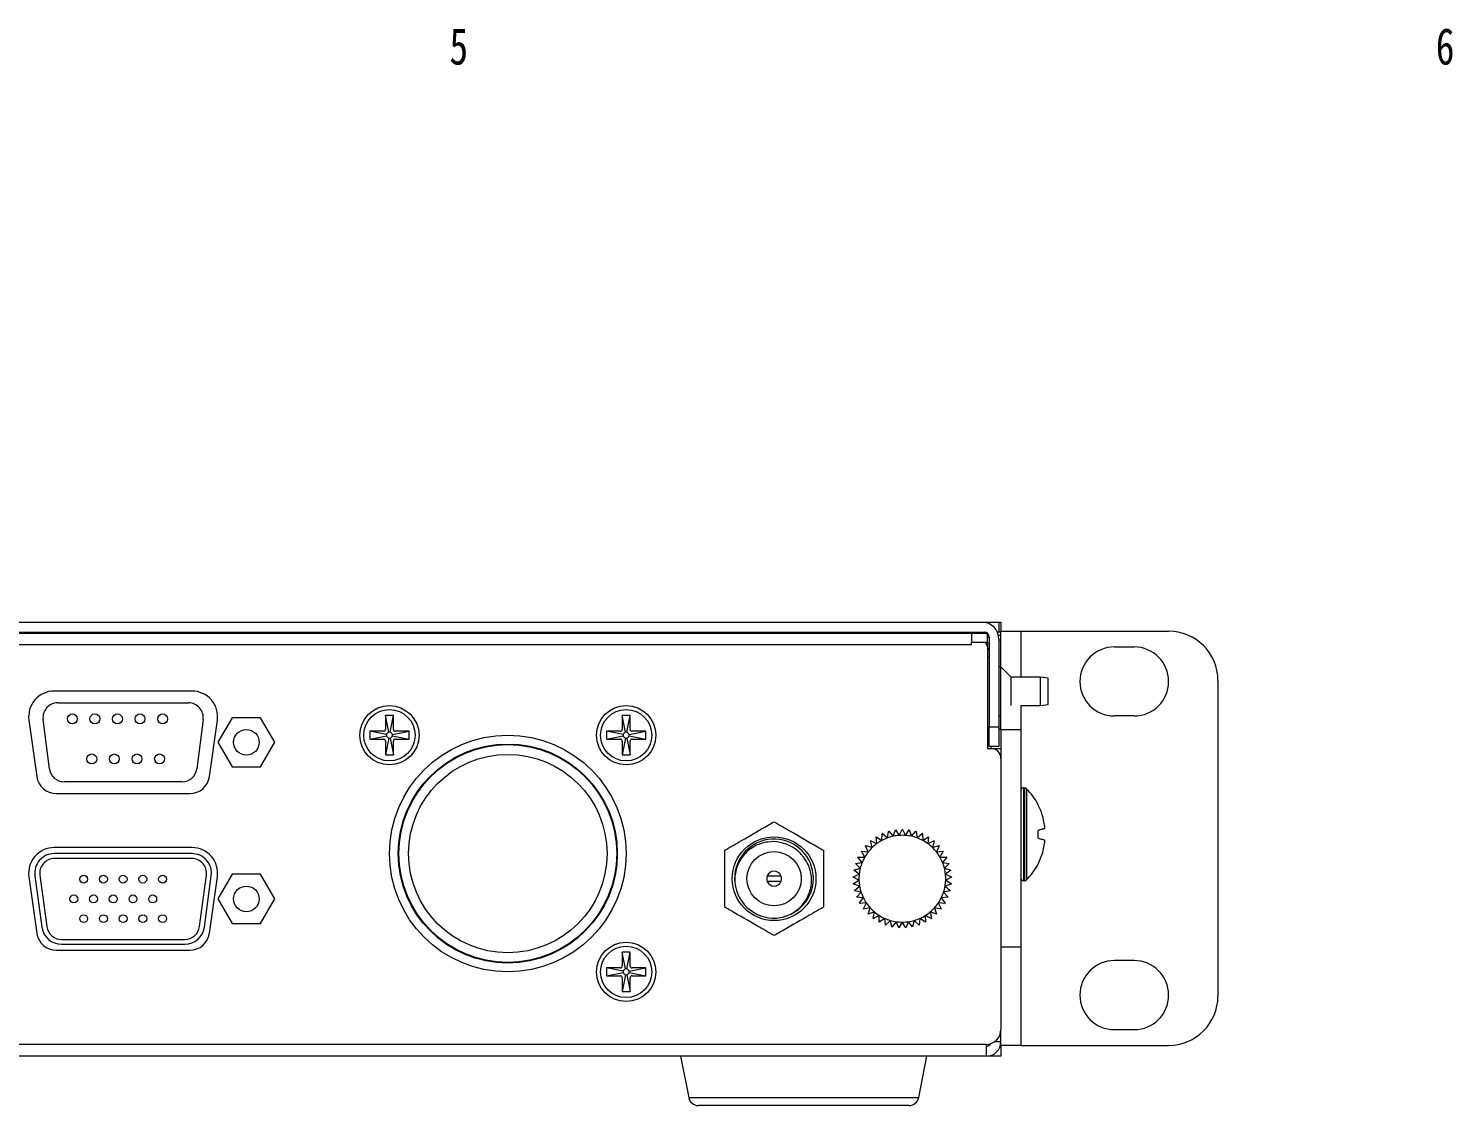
# Model space of a CAD drawing. Header units: millimetres. Extents: x 7 to 1038, y 7 to 730.
# Drawn here: x 212.8 to 285, y 236 to 290.6 of the extents above; entities that cross this region are included whole.
import ezdxf

# ---------------------------------------------------------------- set-up
doc = ezdxf.new("R2010")
doc.units = ezdxf.units.MM
doc.styles.add('SLDTEXTSTYLE0', font='TXT', dxfattribs={"width": 0.75})

msp = doc.modelspace()

# ---------------------------------------------------------------- linework, layer by layer
at = {"color": 7, "linetype": 'Continuous', "lineweight": 15}
for p, q in [((42.9738, 260.0373), (261.2738, 260.0373)), ((43.0738, 260.5373), (261.1738, 260.5373)), ((43.6238, 259.9873), (260.6238, 259.9873)), ((257.2738, 260.0373), (257.3238, 259.9873)), ((258.9238, 259.9873), (258.9738, 260.0373)), ((260.6238, 259.9873), (261.4238, 259.9873)), ((260.6238, 259.9873), (260.6238, 259.5373)), ((261.1738, 260.5373), (261.5238, 260.5373)), ((261.4238, 259.9873), (261.4238, 259.5373)), ((261.5238, 260.5373), (262.0238, 260.5373)), ((262.0238, 260.0373), (261.9484, 260.0373)), ((261.9999, 259.8873), (262.1238, 259.8873)), ((262.0238, 260.5373), (262.1238, 260.5373)), ((262.0238, 260.5373), (262.0238, 260.0373)), ((262.1238, 260.0373), (262.0238, 260.0373)), ((262.1238, 260.5373), (262.1238, 260.0873)), ((262.1238, 260.0873), (263.1238, 260.0873)), ((262.1238, 258.2873), (262.1238, 260.0873)), ((263.1238, 260.0873), (263.1238, 257.7623)), ((263.1238, 260.0873), (270.6238, 260.0873)), ((260.6238, 259.3873), (43.6238, 259.3873)), ((260.6238, 259.3873), (260.6238, 259.5373)), ((260.6238, 259.5373), (261.1988, 259.5373)), ((261.1988, 259.5373), (261.4488, 259.5373)), ((261.4488, 259.5373), (261.4488, 259.2873)), ((261.4488, 259.2873), (261.4488, 254.1373)), ((261.5238, 259.7873), (261.5238, 255.2373)), ((262.0238, 259.6873), (262.0238, 255.2373)), ((267.8738, 259.2873), (268.8738, 259.2873)), ((262.1238, 258.2873), (262.0238, 258.2873)), ((262.6488, 257.7623), (262.1238, 258.2873)), ((262.1238, 255.8032), (262.1238, 258.2873)), ((264.1238, 257.7623), (262.6488, 257.7623)), ((262.6488, 256.3187), (262.6488, 257.7623)), ((264.5238, 257.7123), (264.1238, 257.7623)), ((264.1238, 256.3123), (264.1238, 257.7623)), ((221.1159, 257.0523), (214.1317, 257.0523)), ((264.5238, 256.3623), (264.5238, 257.7123)), ((273.1238, 257.5873), (273.1238, 241.5873)), ((214.3097, 256.4523), (220.9379, 256.4523)), ((263.1238, 256.3123), (264.1238, 256.3123)), ((263.1238, 256.3123), (263.1238, 255.0873)), ((264.1238, 256.3123), (264.5238, 256.3623)), ((212.8443, 255.5714), (213.246, 252.7132)), ((213.8852, 253.1073), (213.5658, 255.6073)), ((221.6818, 255.6073), (221.3624, 253.1073)), ((222.0016, 252.7132), (222.4033, 255.5714)), ((223.1496, 255.7023), (222.4279, 254.4523)), ((224.593, 255.7023), (223.1496, 255.7023)), ((225.3147, 254.4523), (224.593, 255.7023)), ((231.0944, 254.9594), (230.9238, 255.8123)), ((231.3238, 255.8123), (230.9238, 255.8123)), ((230.9238, 255.8123), (230.9238, 255.1123)), ((231.1532, 254.9594), (231.3238, 255.8123)), ((231.3238, 255.1123), (231.3238, 255.8123)), ((243.0944, 254.9594), (242.9238, 255.8123)), ((243.3238, 255.8123), (242.9238, 255.8123)), ((242.9238, 255.8123), (242.9238, 255.1123)), ((243.1532, 254.9594), (243.3238, 255.8123)), ((243.3238, 255.1123), (243.3238, 255.8123)), ((262.0238, 255.7873), (262.1238, 255.7873)), ((262.1238, 255.0873), (262.1238, 255.7727)), ((268.8738, 255.7873), (267.8738, 255.7873)), ((230.8238, 255.0123), (230.1238, 255.0123)), ((230.1238, 255.0123), (230.1238, 254.6123)), ((230.9767, 254.8418), (230.1238, 255.0123)), ((231.2709, 254.8418), (232.1238, 255.0123)), ((232.1238, 255.0123), (231.4238, 255.0123)), ((232.1238, 254.6123), (232.1238, 255.0123)), ((242.1238, 255.0123), (242.1238, 254.6123)), ((242.9767, 254.8418), (242.1238, 255.0123)), ((242.8238, 255.0123), (242.1238, 255.0123)), ((243.2709, 254.8418), (244.1238, 255.0123)), ((244.1238, 255.0123), (243.4238, 255.0123)), ((244.1238, 254.6123), (244.1238, 255.0123)), ((261.5238, 255.2373), (262.0238, 255.2373)), ((261.5238, 254.2373), (261.5238, 255.2373)), ((262.0238, 255.2373), (262.0238, 254.2373)), ((263.1238, 255.0873), (262.1238, 255.0873)), ((262.1238, 255.0873), (262.1238, 253.6373)), ((263.1238, 255.0873), (263.1238, 244.0873)), ((222.4279, 254.4523), (223.1496, 253.2023)), ((224.593, 253.2023), (225.3147, 254.4523)), ((230.1238, 254.6123), (230.9767, 254.7829)), ((230.1238, 254.6123), (230.8238, 254.6123)), ((231.0944, 254.6653), (230.9238, 253.8123)), ((230.9238, 254.5123), (230.9238, 253.8123)), ((231.1532, 254.6653), (231.3238, 253.8123)), ((231.2709, 254.7829), (232.1238, 254.6123)), ((231.3238, 253.8123), (231.3238, 254.5123)), ((231.4238, 254.6123), (232.1238, 254.6123)), ((242.1238, 254.6123), (242.9767, 254.7829)), ((242.1238, 254.6123), (242.8238, 254.6123)), ((243.0944, 254.6653), (242.9238, 253.8123)), ((242.9238, 254.5123), (242.9238, 253.8123)), ((243.1532, 254.6653), (243.3238, 253.8123)), ((243.2709, 254.7829), (244.1238, 254.6123)), ((243.3238, 253.8123), (243.3238, 254.5123)), ((243.4238, 254.6123), (244.1238, 254.6123)), ((261.4488, 254.1373), (261.6238, 254.1373)), ((262.0238, 254.2373), (261.5238, 254.2373)), ((261.6238, 254.1373), (261.6238, 254.2373)), ((261.6238, 254.1373), (262.1238, 254.1373)), ((230.9238, 253.8123), (231.3238, 253.8123)), ((242.9238, 253.8123), (243.3238, 253.8123)), ((262.1238, 253.6373), (262.1238, 239.8873)), ((223.1496, 253.2023), (224.593, 253.2023)), ((220.6184, 252.4523), (214.6291, 252.4523)), ((263.3131, 252.1373), (263.2738, 252.1373)), ((214.2363, 251.8523), (221.0113, 251.8523)), ((256.091, 249.4798), (256.1028, 249.8194)), ((256.1111, 249.823), (256.3713, 249.6047)), ((256.3713, 249.6047), (256.4303, 249.9392)), ((256.4391, 249.9417), (256.6664, 249.6893)), ((256.6664, 249.6893), (256.7714, 250.0124)), ((256.7803, 250.0136), (256.9703, 249.732)), ((256.9703, 249.732), (257.1193, 250.0373)), ((257.1283, 250.0373), (257.2773, 249.732)), ((257.2773, 249.732), (257.4672, 250.0136)), ((257.4762, 250.0124), (257.5812, 249.6893)), ((257.5812, 249.6893), (257.8085, 249.9417)), ((257.8172, 249.9392), (257.8762, 249.6047)), ((257.8762, 249.6047), (258.1365, 249.823)), ((258.1448, 249.8194), (258.1566, 249.4798)), ((221.1159, 249.1123), (214.1317, 249.1123)), ((255.3902, 248.8918), (255.2629, 249.2068)), ((255.269, 249.2135), (255.5955, 249.1199)), ((255.5955, 249.1199), (255.5134, 249.4495)), ((255.5203, 249.4554), (255.8307, 249.3172)), ((255.8307, 249.3172), (255.7952, 249.6551)), ((255.8028, 249.6599), (256.091, 249.4798)), ((258.1566, 249.4798), (258.4447, 249.6599)), ((258.4524, 249.6551), (258.4169, 249.3172)), ((258.4169, 249.3172), (258.7273, 249.4554)), ((258.7342, 249.4495), (258.652, 249.1199)), ((258.652, 249.1199), (258.9786, 249.2135)), ((258.9847, 249.2068), (258.8574, 248.8918)), ((221.1037, 248.8123), (214.1438, 248.8123)), ((221.1037, 248.5623), (214.1438, 248.5623)), ((254.7476, 248.3142), (255.084, 248.3615)), ((255.084, 248.3615), (254.8748, 248.6292)), ((255.2185, 248.6373), (255.0487, 248.9316)), ((255.0537, 248.9391), (255.3902, 248.8918)), ((258.8574, 248.8918), (259.1939, 248.9391)), ((259.1989, 248.9316), (259.0291, 248.6373)), ((259.3728, 248.6292), (259.1636, 248.3615)), ((259.1636, 248.3615), (259.5, 248.3142)), ((212.8443, 247.6314), (213.246, 244.7732)), ((213.153, 247.6777), (213.5062, 245.0777)), ((213.4007, 247.7114), (213.7539, 245.1114)), ((221.4936, 245.1114), (221.8469, 247.7114)), ((221.7414, 245.0777), (222.0946, 247.6777)), ((222.0016, 244.7732), (222.4033, 247.6314)), ((223.1496, 247.7623), (222.4279, 246.5123)), ((224.593, 247.7623), (223.1496, 247.7623)), ((225.3147, 246.5123), (224.593, 247.7623)), ((250.2801, 247.6873), (250.9675, 247.6873)), ((254.9251, 247.4606), (254.6252, 247.6201)), ((254.6255, 247.6291), (254.9358, 247.7673)), ((254.9358, 247.7673), (254.661, 247.967)), ((254.6626, 247.9759), (254.9891, 248.0696)), ((254.9891, 248.0696), (254.7448, 248.3056)), ((259.5028, 248.3056), (259.2584, 248.0696)), ((259.2584, 248.0696), (259.585, 247.9759)), ((259.5866, 247.967), (259.3117, 247.7673)), ((259.3117, 247.7673), (259.6221, 247.6291)), ((259.6224, 247.6201), (259.3225, 247.4606)), ((250.9675, 247.3873), (250.2801, 247.3873)), ((254.637, 247.2805), (254.9251, 247.4606)), ((254.9572, 247.1553), (254.638, 247.2715)), ((254.697, 246.9369), (254.9572, 247.1553)), ((255.0315, 246.8575), (254.6992, 246.9281)), ((259.5484, 246.9281), (259.2161, 246.8575)), ((259.6096, 247.2715), (259.2904, 247.1553)), ((259.2904, 247.1553), (259.5506, 246.9369)), ((259.3225, 247.4606), (259.6106, 247.2805)), ((263.2738, 247.4373), (263.3131, 247.4373)), ((222.4279, 246.5123), (223.1496, 245.2623)), ((224.593, 245.2623), (225.3147, 246.5123)), ((254.8041, 246.605), (255.0315, 246.8575)), ((255.1464, 246.5729), (254.8075, 246.5966)), ((254.9565, 246.2913), (255.1464, 246.5729)), ((255.2999, 246.3071), (254.961, 246.2834)), ((255.151, 246.0018), (255.2999, 246.3071)), ((258.9477, 246.3071), (259.0966, 246.0018)), ((259.2866, 246.2834), (258.9477, 246.3071)), ((259.44, 246.5966), (259.1011, 246.5729)), ((259.1011, 246.5729), (259.2911, 246.2913)), ((259.2161, 246.8575), (259.4434, 246.605)), ((255.4889, 246.0653), (255.1566, 245.9946)), ((255.3839, 245.7421), (255.4889, 246.0653)), ((255.7097, 245.852), (255.3904, 245.7358)), ((255.6507, 245.5175), (255.7097, 245.852)), ((255.958, 245.6716), (255.658, 245.5121)), ((255.9461, 245.3321), (255.958, 245.6716)), ((256.229, 245.5275), (255.9541, 245.3278)), ((256.2645, 245.1897), (256.229, 245.5275)), ((258.0186, 245.5275), (257.9831, 245.1897)), ((258.2935, 245.3278), (258.0186, 245.5275)), ((258.5896, 245.5121), (258.2896, 245.6716)), ((258.2896, 245.6716), (258.3015, 245.3321)), ((258.5379, 245.852), (258.5969, 245.5175)), ((258.8572, 245.7358), (258.5379, 245.852)), ((258.7587, 246.0653), (258.8637, 245.7421)), ((259.091, 245.9946), (258.7587, 246.0653)), ((223.1496, 245.2623), (224.593, 245.2623)), ((256.5174, 245.4226), (256.273, 245.1866)), ((256.5996, 245.0929), (256.5174, 245.4226)), ((256.8176, 245.3587), (256.6084, 245.091)), ((256.9449, 245.0437), (256.8176, 245.3587)), ((257.1238, 245.3373), (256.9539, 245.0431)), ((257.2937, 245.0431), (257.1238, 245.3373)), ((257.43, 245.3587), (257.3027, 245.0437)), ((257.6391, 245.091), (257.43, 245.3587)), ((257.7302, 245.4226), (257.648, 245.0929)), ((257.9746, 245.1866), (257.7302, 245.4226)), ((214.4971, 244.4623), (220.7505, 244.4623)), ((214.4971, 244.2123), (220.7505, 244.2123)), ((262.1238, 244.0873), (263.1238, 244.0873)), ((263.1238, 244.0873), (263.1238, 239.0873)), ((214.2363, 243.9123), (221.0113, 243.9123)), ((243.0944, 242.9594), (242.9238, 243.8123)), ((243.3238, 243.8123), (242.9238, 243.8123)), ((242.9238, 243.8123), (242.9238, 243.1123)), ((243.1532, 242.9594), (243.3238, 243.8123)), ((243.3238, 243.1123), (243.3238, 243.8123)), ((268.8738, 243.3873), (267.8738, 243.3873)), ((242.1238, 243.0123), (242.1238, 242.6123)), ((242.9767, 242.8418), (242.1238, 243.0123)), ((242.8238, 243.0123), (242.1238, 243.0123)), ((242.1238, 242.6123), (242.9767, 242.7829)), ((242.1238, 242.6123), (242.8238, 242.6123)), ((243.0944, 242.6653), (242.9238, 241.8123)), ((243.1532, 242.6653), (243.3238, 241.8123)), ((243.2709, 242.8418), (244.1238, 243.0123)), ((243.2709, 242.7829), (244.1238, 242.6123)), ((244.1238, 243.0123), (243.4238, 243.0123)), ((243.4238, 242.6123), (244.1238, 242.6123)), ((244.1238, 242.6123), (244.1238, 243.0123)), ((242.9238, 242.5123), (242.9238, 241.8123)), ((243.3238, 241.8123), (243.3238, 242.5123)), ((242.9238, 241.8123), (243.3238, 241.8123)), ((262.1238, 239.2873), (262.1238, 239.8873)), ((267.8738, 239.8873), (268.8738, 239.8873)), ((261.3738, 239.1373), (261.3738, 238.5373)), ((262.0809, 239.0373), (262.1238, 239.0373)), ((262.1086, 239.1373), (262.1238, 239.1373)), ((262.1238, 239.0873), (262.1238, 239.2873)), ((262.1238, 239.0873), (262.1238, 239.0373)), ((263.1238, 239.0873), (262.1238, 239.0873)), ((262.1238, 239.0373), (262.1238, 238.5373)), ((263.1238, 239.0873), (270.6238, 239.0873)), ((261.3738, 238.5373), (42.8738, 238.5373)), ((245.8738, 238.5373), (246.2934, 236.4393)), ((257.9542, 236.4393), (258.3738, 238.5373)), ((261.6238, 238.5373), (261.3738, 238.5373)), ((262.1238, 238.5373), (261.6238, 238.5373)), ((257.4639, 236.0373), (246.7837, 236.0373))]:
    msp.add_line(p, q, dxfattribs=at)
at = {"color": 8, "linetype": 'Continuous', "lineweight": 15}
for p, q in [((261.5238, 260.4619), (261.5238, 260.5373)), ((261.4238, 259.7873), (261.5238, 259.7873)), ((262.1238, 259.6373), (262.0238, 259.6373)), ((261.4488, 258.7873), (261.5238, 258.7873)), ((262.0238, 255.1373), (262.1238, 255.1373)), ((263.2738, 252.1373), (263.2738, 247.4373)), ((263.3131, 252.1373), (263.3131, 247.4373)), ((263.4184, 252.0941), (263.4184, 247.4805)), ((261.3738, 239.1373), (159.1238, 239.1373)), ((261.8238, 239.2873), (262.1238, 239.2873)), ((261.6238, 238.5373), (261.6238, 238.5802)), ((246.2934, 236.4393), (252.1238, 236.4393)), ((252.1238, 236.4393), (257.9542, 236.4393))]:
    msp.add_line(p, q, dxfattribs=at)
at = {"color": 7, "linetype": 'Continuous', "lineweight": 15, "flags": 128}
for points in [[(261.5238, 259.1479), (261.5058, 259.1762), (261.4488, 259.2503)], [(254.6252, 247.6201), (254.6252, 247.6212), (254.6252, 247.6223), (254.6253, 247.6235), (254.6253, 247.6246), (254.6254, 247.6257), (254.6254, 247.6269), (254.6254, 247.628), (254.6255, 247.6291)], [(254.7448, 248.3056), (254.7451, 248.3066), (254.7455, 248.3077), (254.7458, 248.3088), (254.7462, 248.3099), (254.7465, 248.311), (254.7469, 248.312), (254.7472, 248.3131), (254.7476, 248.3142)], [(259.5, 248.3142), (259.5004, 248.3131), (259.5007, 248.312), (259.5011, 248.311), (259.5014, 248.3099), (259.5018, 248.3088), (259.5021, 248.3077), (259.5025, 248.3066), (259.5028, 248.3056)], [(259.6221, 247.6291), (259.6221, 247.628), (259.6222, 247.6269), (259.6222, 247.6257), (259.6223, 247.6246), (259.6223, 247.6235), (259.6223, 247.6223), (259.6224, 247.6212), (259.6224, 247.6201)]]:
    msp.add_lwpolyline(points, dxfattribs=at)
at = {"color": 7, "linetype": 'Continuous', "lineweight": 15}
for centre, radius in [((231.1238, 254.8123), 1.5), ((243.1238, 254.8123), 1.5), ((215.0463, 255.6423), 0.25), ((216.1913, 255.6423), 0.25), ((217.3363, 255.6423), 0.25), ((218.4813, 255.6423), 0.25), ((219.6263, 255.6423), 0.25), ((231.1238, 254.8123), 1.3), ((243.1238, 254.8123), 1.3), ((223.8713, 254.4523), 0.65), ((237.1238, 248.8123), 6), ((237.1238, 248.8123), 5.5521), ((237.1238, 248.8123), 5.5215), ((216.0363, 253.6123), 0.25), ((217.1813, 253.6123), 0.25), ((218.3263, 253.6123), 0.25), ((219.4713, 253.6123), 0.25), ((237.1238, 248.8123), 5.0291), ((250.6238, 247.5373), 2.122), ((250.6238, 247.5373), 1.375), ((215.6238, 247.5123), 0.2), ((216.6238, 247.5123), 0.2), ((217.6238, 247.5123), 0.2), ((218.6238, 247.5123), 0.2), ((219.6238, 247.5123), 0.2), ((223.8713, 246.5123), 0.65), ((215.1238, 246.5123), 0.2), ((216.1238, 246.5123), 0.2), ((217.1238, 246.5123), 0.2), ((218.1238, 246.5123), 0.2), ((219.1238, 246.5123), 0.2), ((215.6238, 245.5123), 0.2), ((216.6238, 245.5123), 0.2), ((217.6238, 245.5123), 0.2), ((218.6238, 245.5123), 0.2), ((219.6238, 245.5123), 0.2), ((243.1238, 242.8123), 1.5), ((243.1238, 242.8123), 1.3)]:
    msp.add_circle(centre, radius, dxfattribs=at)
for centre, radius, start, end in [((261.1738, 259.6873), 0.85, 0, 90), ((261.2738, 259.7873), 0.25, 0, 90), ((270.6238, 257.5873), 2.5, 0, 90), ((261.1988, 259.2873), 0.25, 0, 90), ((267.8738, 257.5373), 1.75, 90, 270), ((268.8738, 257.5373), 1.75, 270, 90), ((214.1317, 255.7523), 1.3, 90, 188), ((221.1159, 255.7523), 1.3, 352, 90), ((214.3097, 255.7023), 0.75, 90, 187.281669), ((220.9379, 255.7023), 0.75, 352.718331, 90), ((230.8236, 255.1125), 0.1002, 270.086791, 359.912142), ((231.1238, 254.8123), 0.15, 168.690068, 191.309932), ((231.1234, 254.8127), 0.1495, 101.195799, 168.805335), ((231.1238, 254.8123), 0.15, 78.690068, 101.309932), ((231.1242, 254.8127), 0.1496, 11.195058, 78.803808), ((231.1238, 254.8123), 0.15, 348.690068, 11.309932), ((231.424, 255.1125), 0.1002, 180.090461, 269.910606), ((242.8236, 255.1125), 0.1002, 270.086791, 359.912142), ((243.1238, 254.8123), 0.15, 168.690068, 191.309932), ((243.1234, 254.8127), 0.1495, 101.19357, 168.807564), ((243.1238, 254.8123), 0.15, 78.690068, 101.309932), ((243.1242, 254.8127), 0.1496, 11.198736, 78.80013), ((243.1238, 254.8123), 0.15, 348.690068, 11.309932), ((243.4239, 255.1125), 0.1001, 180.082663, 269.918404), ((230.8236, 254.5122), 0.1002, 0.09073, 89.91007), ((231.1234, 254.812), 0.1496, 191.195019, 258.80362), ((231.1238, 254.8123), 0.15, 258.690068, 281.309932), ((231.1242, 254.812), 0.1495, 281.195878, 348.805482), ((231.4239, 254.5122), 0.1002, 90.08743, 179.91177), ((242.8236, 254.5122), 0.1002, 0.09073, 89.91007), ((243.1234, 254.8119), 0.1495, 191.19279, 258.805849), ((243.1238, 254.8123), 0.15, 258.690068, 281.309932), ((243.1242, 254.812), 0.1496, 281.201546, 348.799814), ((243.4239, 254.5122), 0.1002, 90.085, 179.914199), ((261.6238, 253.6373), 0.5, 0, 90), ((214.2363, 252.8523), 1, 188, 270), ((214.6291, 253.2023), 0.75, 187.281669, 270), ((220.6184, 253.2023), 0.75, 270, 352.718331), ((221.0113, 252.8523), 1, 270, 352), ((263.2738, 251.9873), 0.15, 90, 180), ((263.3131, 251.9873), 0.15, 45.402146, 90), ((261.1438, 249.7873), 3.2397, 27.865904, 45.402146), ((257.1238, 247.5373), 2.5, 113.896119, 114.103881), ((257.1238, 247.5373), 2.5, 105.896119, 106.103881), ((257.1238, 247.5373), 2.5, 97.896119, 98.103881), ((257.1238, 247.5373), 2.5, 89.896119, 90.103881), ((257.1238, 247.5373), 2.5, 81.896119, 82.103881), ((257.1238, 247.5373), 2.5, 73.896119, 74.103881), ((257.1238, 247.5373), 2.5, 65.896119, 66.103881), ((214.1317, 247.8123), 1.3, 90, 188), ((221.1159, 247.8123), 1.3, 352, 90), ((250.6193, 247.5491), 1.9967, 284.218463, 186.026475), ((257.1238, 247.5373), 2.5, 137.896119, 138.103881), ((257.1238, 247.5373), 2.2, 134, 142), ((257.1238, 247.5373), 2.5, 129.896119, 130.103881), ((257.1238, 247.5373), 2.2, 126, 134), ((257.1238, 247.5373), 2.5, 121.896119, 122.103881), ((257.1238, 247.5373), 2.2, 118, 126), ((257.1238, 247.5373), 2.2, 110, 118), ((257.1238, 247.5373), 2.2, 102, 110), ((257.1238, 247.5373), 2.2, 94, 102), ((257.1238, 247.5373), 2.2, 86, 94), ((257.1238, 247.5373), 2.2, 78, 86), ((257.1238, 247.5373), 2.2, 70, 78), ((257.1238, 247.5373), 2.2, 62, 70), ((257.1238, 247.5373), 2.2, 54, 62), ((257.1238, 247.5373), 2.2, 46, 54), ((257.1238, 247.5373), 2.5, 57.896119, 58.103881), ((257.1238, 247.5373), 2.2, 38, 46), ((257.1238, 247.5373), 2.5, 49.896119, 50.103881), ((257.1238, 247.5373), 2.5, 41.896119, 42.103881), ((214.1439, 247.8123), 1, 90, 187.737373), ((214.1439, 247.8123), 0.75, 90, 187.737373), ((221.1037, 247.8123), 1, 352.262627, 90), ((221.1037, 247.8123), 0.75, 352.262627, 90), ((257.1238, 247.5373), 2.5, 153.896119, 154.103881), ((257.1238, 247.5373), 2.2, 158, 166), ((257.1238, 247.5373), 2.5, 145.896119, 146.103881), ((257.1238, 247.5373), 2.2, 150, 158), ((257.1238, 247.5373), 2.2, 142, 150), ((257.1238, 247.5373), 2.2, 30, 38), ((257.1238, 247.5373), 2.2, 22, 30), ((257.1238, 247.5373), 2.2, 14, 22), ((257.1238, 247.5373), 2.5, 33.896119, 34.103881), ((257.1238, 247.5373), 2.5, 25.896119, 26.103881), ((250.6238, 247.5373), 0.375, 156.421822, 203.578178), ((250.6238, 247.5373), 0.375, 23.578178, 156.421822), ((250.6238, 247.5373), 0.375, 336.421822, 23.578178), ((257.1238, 247.5373), 2.5, 169.896119, 170.103881), ((257.1238, 247.5373), 2.2, 174, 182), ((257.1238, 247.5373), 2.2, 166, 174), ((257.1238, 247.5373), 2.2, 6, 14), ((257.1238, 247.5373), 2.2, 358, 6), ((257.1238, 247.5373), 2.5, 9.896119, 10.103881), ((261.1438, 249.7873), 3.2397, 314.597854, 332.100654), ((250.6238, 247.5373), 2, 185.67879, 279.176794), ((250.6238, 247.5373), 0.375, 203.578178, 336.421822), ((257.1238, 247.5373), 2.5, 185.896119, 186.103881), ((257.1238, 247.5373), 2.5, 193.896119, 194.103881), ((257.1238, 247.5373), 2.2, 182, 190), ((257.1238, 247.5373), 2.2, 190, 198), ((257.1238, 247.5373), 2.2, 342, 350), ((257.1238, 247.5373), 2.2, 350, 358), ((257.1238, 247.5373), 2.5, 345.896119, 346.103881), ((257.1238, 247.5373), 2.5, 353.896119, 354.103881), ((263.2738, 247.5873), 0.15, 180, 270), ((263.3131, 247.5873), 0.15, 270, 314.597854), ((257.1238, 247.5373), 2.5, 201.896119, 202.103881), ((257.1238, 247.5373), 2.5, 209.896119, 210.103881), ((257.1238, 247.5373), 2.2, 198, 206), ((257.1238, 247.5373), 2.2, 206, 214), ((257.1238, 247.5373), 2.2, 214, 222), ((257.1238, 247.5373), 2.2, 318, 326), ((257.1238, 247.5373), 2.2, 326, 334), ((257.1238, 247.5373), 2.2, 334, 342), ((257.1238, 247.5373), 2.5, 329.896119, 330.103881), ((257.1238, 247.5373), 2.5, 337.896119, 338.103881), ((257.1238, 247.5373), 2.5, 217.896119, 218.103881), ((257.1238, 247.5373), 2.5, 225.896119, 226.103881), ((257.1238, 247.5373), 2.2, 222, 230), ((257.1238, 247.5373), 2.5, 233.896119, 234.103881), ((257.1238, 247.5373), 2.2, 230, 238), ((257.1238, 247.5373), 2.2, 238, 246), ((257.1238, 247.5373), 2.2, 246, 254), ((257.1238, 247.5373), 2.2, 286, 294), ((257.1238, 247.5373), 2.2, 294, 302), ((257.1238, 247.5373), 2.2, 302, 310), ((257.1238, 247.5373), 2.2, 310, 318), ((257.1238, 247.5373), 2.5, 305.896119, 306.103881), ((257.1238, 247.5373), 2.5, 313.896119, 314.103881), ((257.1238, 247.5373), 2.5, 321.896119, 322.103881), ((214.2363, 244.9123), 1, 188, 270), ((214.4971, 245.2123), 1, 187.737373, 270), ((214.4971, 245.2123), 0.75, 187.737373, 270), ((220.7505, 245.2123), 0.75, 270, 352.262627), ((220.7505, 245.2123), 1, 270, 352.262627), ((221.0113, 244.9123), 1, 270, 352), ((257.1238, 247.5373), 2.5, 241.896119, 242.103881), ((257.1238, 247.5373), 2.5, 249.896119, 250.103881), ((257.1238, 247.5373), 2.2, 254, 262), ((257.1238, 247.5373), 2.5, 257.896119, 258.103881), ((257.1238, 247.5373), 2.2, 262, 270), ((257.1238, 247.5373), 2.5, 265.896119, 266.103881), ((257.1238, 247.5373), 2.2, 270, 278), ((257.1238, 247.5373), 2.5, 273.896119, 274.103881), ((257.1238, 247.5373), 2.2, 278, 286), ((257.1238, 247.5373), 2.5, 281.896119, 282.103881), ((257.1238, 247.5373), 2.5, 289.896119, 290.103881), ((257.1238, 247.5373), 2.5, 297.896119, 298.103881), ((267.8738, 241.6373), 1.75, 90, 270), ((268.8738, 241.6373), 1.75, 270, 90), ((242.8236, 243.1125), 0.1002, 270.086943, 359.912257), ((242.8236, 242.5122), 0.1002, 0.09073, 89.91007), ((243.1238, 242.8123), 0.15, 168.690068, 191.309932), ((243.1234, 242.8127), 0.1495, 101.193649, 168.807711), ((243.1234, 242.8119), 0.1495, 191.192913, 258.805726), ((243.1238, 242.8123), 0.15, 78.690068, 101.309932), ((243.1238, 242.8123), 0.15, 258.690068, 281.309932), ((243.1242, 242.8127), 0.1496, 11.19882, 78.799819), ((243.1242, 242.812), 0.1496, 281.201546, 348.799814), ((243.1238, 242.8123), 0.15, 348.690068, 11.309932), ((243.4239, 243.1125), 0.1001, 180.082932, 269.917868), ((243.4239, 242.5122), 0.1001, 90.084513, 179.914687), ((270.6238, 241.5873), 2.5, 270, 0), ((261.3738, 239.8873), 0.75, 270, 0), ((261.3738, 239.2873), 0.75, 270, 0), ((261.3738, 239.2873), 0.25, 270, 332.181873), ((246.7837, 236.5373), 0.5, 191.309932, 270), ((257.4639, 236.5373), 0.5, 270, 348.690068)]:
    msp.add_arc(centre, radius, start, end, dxfattribs=at)
for points, knots in [([(264.0036, 251.2961), (264.005, 251.2993), (264.0069, 251.3036), (264.0066, 251.3029), (264.0065, 251.3027)], [0, 0, 0, 0, 0.7446443, 1, 1, 1, 1]), ([(264.3397, 250.2291), (264.306, 250.4111), (264.2549, 250.6868), (264.1266, 251.0403), (264.0447, 251.2106), (264.0036, 251.2961)], [0, 0, 0, 0, 0.4913904, 0.7444457, 1, 1, 1, 1]), ([(248.1238, 248.9807), (248.403, 249.1419), (249.125, 249.5588), (249.9917, 250.0591), (250.5248, 250.3669), (250.6238, 250.4241)], [0, 0, 0, 0, 0.3392464, 0.8772639, 1, 1, 1, 1]), ([(250.6238, 250.4241), (250.903, 250.2629), (251.625, 249.846), (252.4917, 249.3457), (253.0248, 249.0379), (253.1238, 248.9807)], [0, 0, 0, 0, 0.3392457, 0.8772642, 1, 1, 1, 1]), ([(264.0036, 249.9885), (264.0138, 249.9933), (264.0343, 250.0028), (264.0638, 250.0132), (264.0923, 250.0224), (264.1284, 250.0331), (264.162, 250.0421), (264.2006, 250.0519), (264.2358, 250.0602), (264.2725, 250.0683), (264.3014, 250.0745), (264.3228, 250.0785), (264.3348, 250.0813), (264.3427, 250.0819), (264.3467, 250.0957), (264.3482, 250.1262), (264.3464, 250.1686), (264.3429, 250.2052), (264.3401, 250.2256), (264.3397, 250.2291)], [0, 0, 0, 0, 0.0514151, 0.1028183, 0.1542152, 0.2056111, 0.308427, 0.3598198, 0.4626314, 0.5654415, 0.6682532, 0.7514021, 0.8219422, 0.8425912, 0.8798805, 0.9171023, 0.9544724, 0.9923118, 1, 1, 1, 1]), ([(264.0036, 249.5862), (264.0048, 249.6361), (264.0071, 249.728), (264.0069, 249.8624), (264.0047, 249.9464), (264.0036, 249.9885)], [0, 0, 0, 0, 0.3726326, 0.6859306, 1, 1, 1, 1]), ([(251.2797, 249.2671), (251.162, 249.3089), (250.8473, 249.4208), (250.2914, 249.4315), (249.6795, 249.2434), (249.1549, 248.8578), (248.7835, 248.3158), (248.6284, 247.7797), (248.6324, 247.4505), (248.6338, 247.3395)], [0, 0, 0, 0, 0.0957666, 0.2562293, 0.4172049, 0.5807891, 0.7471545, 0.9147355, 1, 1, 1, 1]), ([(252.1276, 248.6148), (252.1144, 248.6328), (252.0748, 248.687), (251.974, 248.8072), (251.812, 248.9632), (251.6187, 249.1009), (251.4395, 249.2009), (251.3331, 249.2449), (251.2796, 249.267)], [0, 0, 0, 0, 0.061846, 0.1855968, 0.4335929, 0.6815619, 0.8401015, 1, 1, 1, 1]), ([(264.0036, 248.2785), (264.0558, 248.3886), (264.1602, 248.6087), (264.2706, 248.9621), (264.3232, 249.2211), (264.3445, 249.382), (264.3478, 249.4305), (264.3478, 249.4674), (264.3409, 249.5092), (264.3056, 249.486), (264.2384, 249.5176), (264.1309, 249.5399), (264.0462, 249.5707), (264.0036, 249.5862)], [0, 0, 0, 0, 0.1485626, 0.2969817, 0.4453854, 0.4700244, 0.4901008, 0.510091, 0.5316613, 0.6093462, 0.7615107, 0.8801545, 1, 1, 1, 1]), ([(248.1238, 246.094), (248.1238, 246.1353), (248.1238, 246.5956), (248.1238, 247.5234), (248.1238, 248.464), (248.1238, 248.9257), (248.1238, 248.9807)], [0, 0, 0, 0, 0.0448876, 0.4998932, 0.9403831, 1, 1, 1, 1]), ([(248.8917, 248.5373), (248.8323, 248.4267), (248.7106, 248.2), (248.6842, 247.944), (248.6707, 247.8129)], [0, 0, 0, 0, 0.4883379, 1, 1, 1, 1]), ([(250.9427, 245.5631), (251.065, 245.595), (251.4031, 245.6831), (251.8946, 245.9961), (252.316, 246.5208), (252.5329, 247.1517), (252.526, 247.8093), (252.3493, 248.3029), (252.1766, 248.5458), (252.1275, 248.6148)], [0, 0, 0, 0, 0.0970775, 0.2681987, 0.4372414, 0.6064977, 0.7708509, 0.934899, 1, 1, 1, 1]), ([(253.1238, 248.9807), (253.1238, 248.9394), (253.1238, 248.479), (253.1238, 247.5512), (253.1238, 246.6107), (253.1238, 246.149), (253.1238, 246.094)], [0, 0, 0, 0, 0.0448876, 0.4998933, 0.9403831, 1, 1, 1, 1]), ([(254.8788, 248.6373), (254.9774, 248.6373), (255.0901, 248.6373), (255.2043, 248.6373), (255.2185, 248.6373)], [0, 0, 0, 0, 0.8750024, 1, 1, 1, 1]), ([(259.0291, 248.6373), (259.1286, 248.6373), (259.2423, 248.6373), (259.3547, 248.6373), (259.3688, 248.6373)], [0, 0, 0, 0, 0.87500657, 1, 1, 1, 1]), ([(264.0065, 248.272), (264.0066, 248.2719), (264.0067, 248.2716), (264.0048, 248.2759), (264.0036, 248.2785)], [0, 0, 0, 0, 0.3711324, 1, 1, 1, 1]), ([(250.6238, 244.6506), (250.3446, 244.8118), (249.6225, 245.2287), (248.7559, 245.729), (248.2228, 246.0368), (248.1238, 246.094)], [0, 0, 0, 0, 0.3392465, 0.8772639, 1, 1, 1, 1]), ([(253.1238, 246.094), (252.8446, 245.9328), (252.1225, 245.5159), (251.2559, 245.0155), (250.7228, 244.7078), (250.6238, 244.6506)], [0, 0, 0, 0, 0.33924782, 0.87726415, 1, 1, 1, 1])]:
    msp.add_open_spline(points, degree=3, knots=knots, dxfattribs=at)

# ---------------------------------------------------------------- texts
at = {"color": 7, "linetype": 'Continuous', "lineweight": 0, "char_height": 1.8521, "attachment_point": 1, "style": 'SLDTEXTSTYLE0'}
for s, insert in [('5', (234.1667, 290.668)), ('6', (284.1667, 290.668))]:
    msp.add_mtext(s, dxfattribs=dict(at, insert=insert))

doc.saveas('drawing.dxf')
